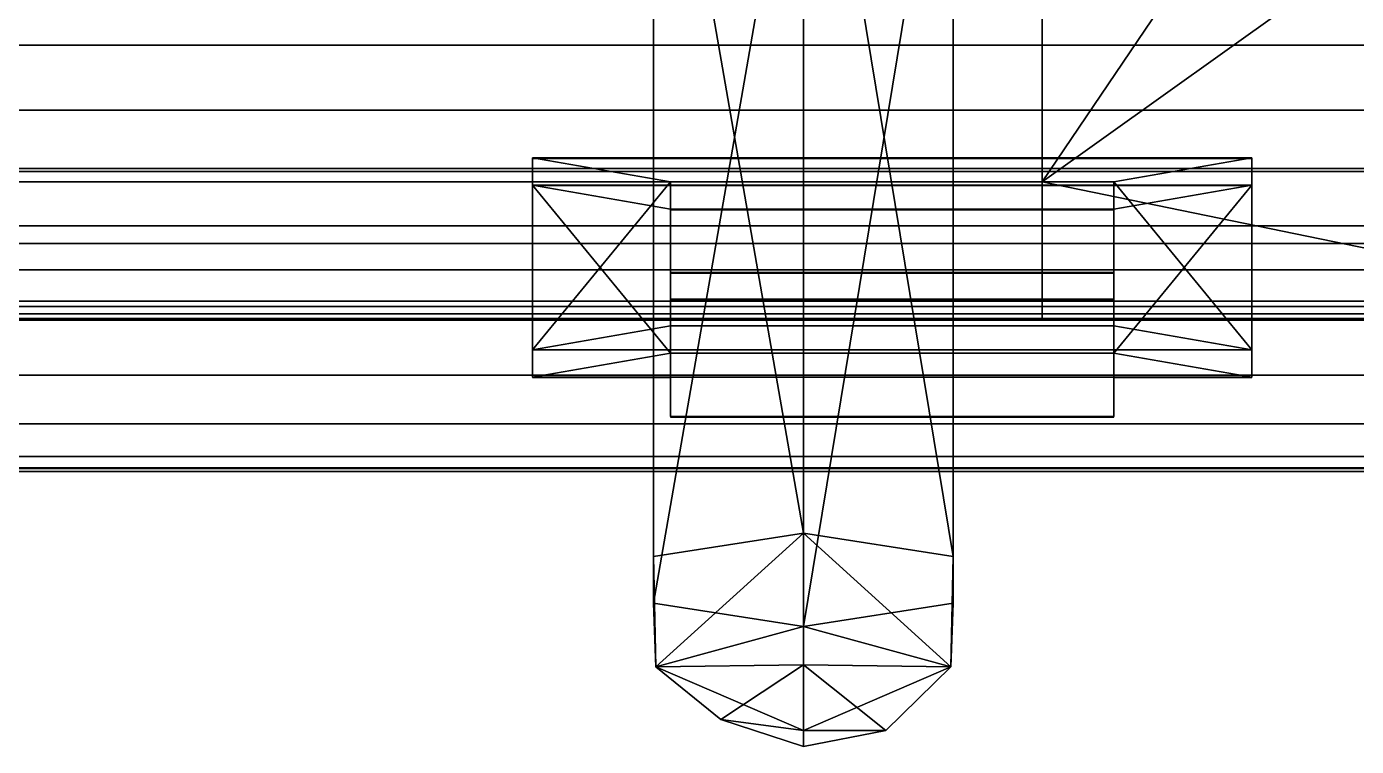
# Model space of a CAD drawing. Extents: x -1 to 344, y -669 to 1.
# Drawn here: x 268.15 to 316.29, y -627.9 to -601.83 of the extents above; entities that cross this region are included whole.
import ezdxf

# ---------------------------------------------------------------- set-up
doc = ezdxf.new("R2010")
doc.units = 0
for name, color, linetype in [('IQ_200_2D', 1, 'Continuous'), ('IQ_200_3D', 1, 'Continuous'), ('IQ_204_2D', 7, 'Continuous'), ('IQ_BLACK_3D', 250, 'Continuous')]:
    doc.layers.add(name, color=color, linetype=linetype)

msp = doc.modelspace()

# ---------------------------------------------------------------- linework, layer by layer
at = {"layer": 'IQ_200_2D', "transparency": 33554582}
msp.add_line((10.757, -617.833), (332.243, -617.833), dxfattribs=at)
at = {"layer": 'IQ_204_2D', "transparency": 33554582}
for p, q in [((286.462, -606.612), (286.462, -614.548)), ((286.462, -606.612), (312.507, -606.612)), ((312.507, -614.548), (312.507, -606.612)), ((312.507, -607.597), (286.462, -607.597)), ((291.462, -608.466), (291.462, -615.978)), ((291.462, -608.466), (307.507, -608.466)), ((307.507, -615.978), (307.507, -608.466)), ((291.462, -610.765), (307.507, -610.765)), ((291.462, -611.73), (307.507, -611.73)), ((286.462, -614.548), (291.462, -614.548)), ((307.507, -614.548), (312.507, -614.548)), ((291.462, -615.978), (307.507, -615.978))]:
    msp.add_line(p, q, dxfattribs=at)

# ---------------------------------------------------------------- meshes
at = {"layer": 'IQ_200_3D', "transparency": 33554582}
mesh = msp.add_polyface(dxfattribs=at)
corners = [(38.086, -602.51, 996.977), (304.914, -602.51, 996.977), (304.914, -567.978, 996.977), (38.086, -567.978, 996.977)]
mesh.append_faces([[corners[k] for k in face] for face in [(0, 1, 2, 3)]])
mesh = msp.add_polyface(dxfattribs=at)
corners = [(0.803, -597.921, 1352.524), (10.757, -617.811, 1239.813), (332.243, -617.811, 1239.813), (342.197, -597.921, 1352.524)]
mesh.append_faces([[corners[k] for k in face] for face in [(0, 1, 2, 3)]])
mesh = msp.add_polyface(dxfattribs=at)
corners = [(11.897, -606.978, 1226.902), (11.897, -600.123, 1226.902), (331.103, -600.123, 1226.902), (331.103, -606.978, 1226.902)]
mesh.append_faces([[corners[k] for k in face] for face in [(0, 1, 2, 3)]])
mesh = msp.add_polyface(dxfattribs=at)
corners = [(304.914, -602.51, 996.977), (38.086, -602.51, 996.977), (38.086, -604.862, 996.697), (38.086, -607.083, 995.871), (38.086, -609.046, 994.545), (38.086, -610.643, 992.795), (38.086, -611.784, 990.719), (38.086, -612.403, 988.432), (38.086, -612.468, 986.064), (38.086, -611.974, 983.747), (304.914, -611.974, 983.747), (304.914, -612.468, 986.064), (304.914, -612.403, 988.432), (304.914, -611.784, 990.719), (304.914, -610.643, 992.795), (304.914, -609.046, 994.545), (304.914, -607.083, 995.871), (304.914, -604.862, 996.697)]
mesh.append_faces([[corners[k] for k in face] for face in [(11, 8, 9, 10)]], dxfattribs={"vtx0": -1})
mesh.append_faces([[corners[k] for k in face] for face in [(17, 2, 3, 16), (16, 3, 4, 15), (15, 4, 5, 14), (13, 6, 7, 12), (12, 7, 8, 11), (6, 13, 14, 5)]], dxfattribs={"vtx0": -1, "vtx2": -1})
mesh.append_faces([[corners[k] for k in face] for face in [(0, 1, 2, 17)]], dxfattribs={"vtx2": -1})
mesh = msp.add_polyface(dxfattribs=at)
corners = [(332.243, -617.811, 1239.813), (10.757, -617.811, 1239.813), (10.998, -617.947, 1237.081), (11.235, -617.406, 1234.4), (11.453, -616.219, 1231.935), (11.638, -614.46, 1229.839), (11.779, -612.239, 1228.242), (11.867, -609.693, 1227.242), (11.897, -606.978, 1226.902), (331.103, -606.978, 1226.902), (331.133, -609.693, 1227.242), (331.221, -612.239, 1228.242), (331.362, -614.46, 1229.839), (331.547, -616.219, 1231.935), (331.765, -617.406, 1234.4), (332.002, -617.947, 1237.081)]
mesh.append_faces([[corners[k] for k in face] for face in [(10, 7, 8, 9)]], dxfattribs={"vtx0": -1})
mesh.append_faces([[corners[k] for k in face] for face in [(14, 3, 4, 13), (15, 2, 3, 14), (13, 4, 5, 12), (12, 5, 6, 11), (11, 6, 7, 10)]], dxfattribs={"vtx0": -1, "vtx2": -1})
mesh.append_faces([[corners[k] for k in face] for face in [(0, 1, 2, 15)]], dxfattribs={"vtx2": -1})
mesh = msp.add_polyface(dxfattribs=at)
corners = [(304.914, -607.462, 970.529), (304.914, -611.974, 983.747), (38.086, -611.974, 983.747), (38.086, -607.462, 970.529)]
mesh.append_faces([[corners[k] for k in face] for face in [(0, 1, 2, 3)]])
at = {"layer": 'IQ_BLACK_3D', "transparency": 33554582}
mesh = msp.add_polyface(dxfattribs=at)
corners = [(38.086, -567.978, 996.977), (38.086, -465.63, 996.977), (304.914, -465.63, 996.977), (304.914, -567.978, 996.977), (304.914, -602.51, 996.977), (326.901, -602.51, 996.977), (326.901, -446.317, 996.977), (16.1, -446.317, 996.977), (16.1, -602.51, 996.977), (38.086, -602.51, 996.977)]
mesh.append_faces([[corners[k] for k in face] for face in [(1, 7, 0)]], dxfattribs={"vtx0": -1, "vtx1": -1})
mesh.append_faces([[corners[k] for k in face] for face in [(6, 2, 3), (2, 6, 7, 1)]], dxfattribs={"vtx0": -1, "vtx2": -1})
mesh.append_faces([[corners[k] for k in face] for face in [(8, 9, 0, 7)]], dxfattribs={"vtx2": -1})
mesh.append_faces([[corners[k] for k in face] for face in [(3, 4, 5, 6)]], dxfattribs={"vtx3": -1})
mesh = msp.add_polyface(dxfattribs=at)
corners = [(38.086, -607.462, 970.529), (38.086, -567.978, 970.529), (304.914, -567.978, 970.529), (304.914, -607.462, 970.529)]
mesh.append_faces([[corners[k] for k in face] for face in [(0, 1, 2, 3)]])
mesh = msp.add_polyface(dxfattribs=at)
corners = [(315.536, -567.978, 924.5), (315.536, -591.752, 924.5), (304.914, -607.462, 970.529), (304.914, -567.978, 970.529)]
mesh.append_faces([[corners[k] for k in face] for face in [(0, 1, 2, 3)]])
mesh = msp.add_polyface(dxfattribs=at)
corners = [(296.275, -620.185, 1128.255), (290.851, -621.028, 1131.271), (290.851, -622.713, 1137.304), (296.275, -623.556, 1140.32), (296.275, -591.49, 1149.278), (290.851, -590.647, 1146.262), (290.851, -588.962, 1140.23), (296.275, -588.12, 1137.214)]
mesh.append_faces([[corners[k] for k in face] for face in [(4, 5, 2), (0, 1, 6)]], dxfattribs={"vtx1": -1, "vtx2": -1})
mesh.append_faces([[corners[k] for k in face] for face in [(1, 2, 5, 6)]], dxfattribs={"vtx1": -1, "vtx3": -1})
mesh.append_faces([[corners[k] for k in face] for face in [(2, 3, 4), (6, 7, 0)]], dxfattribs={"vtx2": -1})
mesh = msp.add_polyface(dxfattribs=at)
corners = [(296.275, -623.556, 1140.32), (301.699, -622.713, 1137.304), (301.699, -621.028, 1131.271), (296.275, -620.185, 1128.255), (296.275, -588.12, 1137.214), (301.699, -588.962, 1140.23), (301.699, -590.647, 1146.262), (296.275, -591.49, 1149.278)]
mesh.append_faces([[corners[k] for k in face] for face in [(4, 5, 2), (0, 1, 6)]], dxfattribs={"vtx1": -1, "vtx2": -1})
mesh.append_faces([[corners[k] for k in face] for face in [(1, 2, 5, 6)]], dxfattribs={"vtx1": -1, "vtx3": -1})
mesh.append_faces([[corners[k] for k in face] for face in [(2, 3, 4), (6, 7, 0)]], dxfattribs={"vtx2": -1})
mesh = msp.add_polyface(dxfattribs=at)
corners = [(304.914, -607.462, 970.529), (315.536, -591.752, 924.5), (326.901, -591.752, 924.5), (326.901, -611.974, 983.747), (304.914, -611.974, 983.747)]
mesh.append_faces([[corners[k] for k in face] for face in [(2, 0, 1), (0, 3, 4)]], dxfattribs={"vtx0": -1})
mesh.append_faces([[corners[k] for k in face] for face in [(2, 3, 0)]], dxfattribs={"vtx1": -1, "vtx2": -1})
mesh = msp.add_polyface(dxfattribs=at)
corners = [(326.901, -611.974, 983.747), (326.901, -612.468, 986.064), (326.901, -612.403, 988.432), (326.901, -611.784, 990.719), (326.901, -610.643, 992.795), (326.901, -609.046, 994.545), (326.901, -607.083, 995.871), (326.901, -604.862, 996.697), (326.901, -602.51, 996.977), (304.914, -602.51, 996.977), (304.914, -604.862, 996.697), (304.914, -607.083, 995.871), (304.914, -609.046, 994.545), (304.914, -610.643, 992.795), (304.914, -611.784, 990.719), (304.914, -612.403, 988.432), (304.914, -612.468, 986.064), (304.914, -611.974, 983.747)]
mesh.append_faces([[corners[k] for k in face] for face in [(0, 1, 16, 17)]], dxfattribs={"vtx1": -1})
mesh.append_faces([[corners[k] for k in face] for face in [(2, 3, 14, 15), (1, 2, 15, 16), (13, 14, 3, 4), (5, 6, 11, 12), (6, 7, 10, 11), (12, 13, 4, 5)]], dxfattribs={"vtx1": -1, "vtx3": -1})
mesh.append_faces([[corners[k] for k in face] for face in [(7, 8, 9, 10)]], dxfattribs={"vtx3": -1})
mesh = msp.add_polyface(dxfattribs=at)
corners = [(312.507, -606.59, 1303.398), (312.507, -613.541, 1264.006), (286.462, -613.541, 1264.006), (286.462, -606.59, 1303.398), (307.507, -607.459, 1298.474), (291.462, -607.459, 1298.474), (291.462, -612.672, 1268.93), (307.507, -612.672, 1268.93)]
mesh.append_faces([[corners[k] for k in face] for face in [(6, 2, 5), (3, 5, 2)]], dxfattribs={"vtx0": -1, "vtx1": -1})
mesh.append_faces([[corners[k] for k in face] for face in [(2, 6, 7, 1), (1, 7, 4), (4, 0, 1)]], dxfattribs={"vtx0": -1, "vtx2": -1})
mesh.append_faces([[corners[k] for k in face] for face in [(4, 5, 3, 0)]], dxfattribs={"vtx1": -1, "vtx3": -1})
mesh = msp.add_polyface(dxfattribs=at)
corners = [(286.462, -607.575, 1303.571), (286.462, -606.59, 1303.398), (286.462, -613.541, 1264.006), (286.462, -614.526, 1264.18)]
mesh.append_faces([[corners[k] for k in face] for face in [(0, 1, 2, 3)]])
mesh = msp.add_polyface(dxfattribs=at)
corners = [(312.507, -607.575, 1303.571), (312.507, -606.59, 1303.398), (286.462, -606.59, 1303.398), (286.462, -607.575, 1303.571)]
mesh.append_faces([[corners[k] for k in face] for face in [(0, 1, 2, 3)]])
mesh = msp.add_polyface(dxfattribs=at)
corners = [(312.507, -614.526, 1264.18), (312.507, -613.541, 1264.006), (312.507, -606.59, 1303.398), (312.507, -607.575, 1303.571)]
mesh.append_faces([[corners[k] for k in face] for face in [(0, 1, 2, 3)]])
mesh = msp.add_polyface(dxfattribs=at)
corners = [(291.462, -612.672, 1268.93), (291.462, -615.956, 1269.51), (291.462, -611.708, 1283.992), (291.462, -610.743, 1299.053), (291.462, -607.459, 1298.474)]
mesh.append_faces([[corners[k] for k in face] for face in [(2, 4, 0, 1)]], dxfattribs={"vtx0": -1})
mesh.append_faces([[corners[k] for k in face] for face in [(2, 3, 4)]], dxfattribs={"vtx2": -1})
mesh = msp.add_polyface(dxfattribs=at)
corners = [(291.462, -607.459, 1298.474), (307.507, -607.459, 1298.474), (307.507, -612.672, 1268.93), (291.462, -612.672, 1268.93)]
mesh.append_faces([[corners[k] for k in face] for face in [(0, 1, 2, 3)]])
mesh = msp.add_polyface(dxfattribs=at)
corners = [(291.462, -610.743, 1299.053), (307.507, -610.743, 1299.053), (307.507, -607.459, 1298.474), (291.462, -607.459, 1298.474)]
mesh.append_faces([[corners[k] for k in face] for face in [(0, 1, 2, 3)]])
mesh = msp.add_polyface(dxfattribs=at)
corners = [(291.462, -608.444, 1298.647), (291.462, -607.459, 1298.474), (307.507, -607.459, 1298.474), (307.507, -608.444, 1298.647)]
mesh.append_faces([[corners[k] for k in face] for face in [(0, 1, 2, 3)]])
mesh = msp.add_polyface(dxfattribs=at)
corners = [(291.462, -613.657, 1269.104), (291.462, -612.672, 1268.93), (291.462, -607.459, 1298.474), (291.462, -608.444, 1298.647)]
mesh.append_faces([[corners[k] for k in face] for face in [(0, 1, 2, 3)]])
mesh = msp.add_polyface(dxfattribs=at)
corners = [(307.507, -612.672, 1268.93), (307.507, -607.459, 1298.474), (307.507, -610.743, 1299.053), (307.507, -611.708, 1283.992), (307.507, -615.956, 1269.51)]
mesh.append_faces([[corners[k] for k in face] for face in [(3, 1, 2)]], dxfattribs={"vtx0": -1})
mesh.append_faces([[corners[k] for k in face] for face in [(0, 1, 3, 4)]], dxfattribs={"vtx1": -1})
mesh = msp.add_polyface(dxfattribs=at)
corners = [(307.507, -608.444, 1298.647), (307.507, -607.459, 1298.474), (307.507, -612.672, 1268.93), (307.507, -613.657, 1269.104)]
mesh.append_faces([[corners[k] for k in face] for face in [(0, 1, 2, 3)]])
mesh = msp.add_polyface(dxfattribs=at)
corners = [(312.507, -607.575, 1303.571), (286.462, -607.575, 1303.571), (286.462, -614.526, 1264.18), (312.507, -614.526, 1264.18), (307.507, -608.444, 1298.647), (307.507, -613.657, 1269.104), (291.462, -613.657, 1269.104), (291.462, -608.444, 1298.647)]
mesh.append_faces([[corners[k] for k in face] for face in [(7, 1, 6), (2, 6, 1)]], dxfattribs={"vtx0": -1, "vtx1": -1})
mesh.append_faces([[corners[k] for k in face] for face in [(1, 7, 4, 0), (0, 4, 5), (5, 3, 0)]], dxfattribs={"vtx0": -1, "vtx2": -1})
mesh.append_faces([[corners[k] for k in face] for face in [(5, 6, 2, 3)]], dxfattribs={"vtx1": -1, "vtx3": -1})
mesh = msp.add_polyface(dxfattribs=at)
corners = [(291.462, -611.708, 1283.992), (307.507, -611.708, 1283.992), (307.507, -610.743, 1299.053), (291.462, -610.743, 1299.053)]
mesh.append_faces([[corners[k] for k in face] for face in [(0, 1, 2, 3)]])
mesh = msp.add_polyface(dxfattribs=at)
corners = [(291.462, -615.956, 1269.51), (307.507, -615.956, 1269.51), (307.507, -611.708, 1283.992), (291.462, -611.708, 1283.992)]
mesh.append_faces([[corners[k] for k in face] for face in [(0, 1, 2, 3)]])
mesh = msp.add_polyface(dxfattribs=at)
corners = [(291.462, -612.672, 1268.93), (307.507, -612.672, 1268.93), (307.507, -615.956, 1269.51), (291.462, -615.956, 1269.51)]
mesh.append_faces([[corners[k] for k in face] for face in [(0, 1, 2, 3)]])
mesh = msp.add_polyface(dxfattribs=at)
corners = [(307.507, -613.657, 1269.104), (307.507, -612.672, 1268.93), (291.462, -612.672, 1268.93), (291.462, -613.657, 1269.104)]
mesh.append_faces([[corners[k] for k in face] for face in [(0, 1, 2, 3)]])
mesh = msp.add_polyface(dxfattribs=at)
corners = [(286.462, -614.526, 1264.18), (286.462, -613.541, 1264.006), (312.507, -613.541, 1264.006), (312.507, -614.526, 1264.18)]
mesh.append_faces([[corners[k] for k in face] for face in [(0, 1, 2, 3)]])
mesh = msp.add_polyface(dxfattribs=at)
corners = [(296.275, -627.903, 1132.602), (296.275, -627.327, 1137.361), (296.275, -623.556, 1140.32), (290.851, -622.713, 1137.304), (290.851, -621.028, 1131.271), (296.275, -620.185, 1128.255), (296.275, -624.944, 1128.83), (296.275, -627.903, 1132.602), (296.275, -627.903, 1132.602), (296.275, -627.903, 1132.602), (296.275, -627.903, 1132.602), (296.275, -627.903, 1132.602), (296.275, -627.903, 1132.602), (296.275, -627.903, 1132.602), (296.275, -627.903, 1132.602), (296.275, -627.903, 1132.602), (296.275, -627.903, 1132.602), (296.275, -627.903, 1132.602), (296.275, -627.903, 1132.602), (296.275, -627.903, 1132.602), (290.934, -625.021, 1133.407), (293.29, -626.928, 1132.111)]
mesh.append_faces([[corners[k] for k in face] for face in [(2, 20, 1)]], dxfattribs={"vtx0": -1, "vtx1": -1})
mesh.append_faces([[corners[k] for k in face] for face in [(1, 20, 21), (20, 6, 21)]], dxfattribs={"vtx0": -1, "vtx1": -1, "vtx2": -1})
mesh.append_faces([[corners[k] for k in face] for face in [(20, 3, 4), (20, 5, 6)]], dxfattribs={"vtx0": -1, "vtx2": -1})
mesh.append_faces([[corners[k] for k in face] for face in [(18, 1, 21), (8, 21, 6)]], dxfattribs={"vtx1": -1})
mesh.append_faces([[corners[k] for k in face] for face in [(2, 3, 20), (4, 5, 20)]], dxfattribs={"vtx1": -1, "vtx2": -1})
mesh = msp.add_polyface(dxfattribs=at)
corners = [(296.275, -627.903, 1132.602), (296.275, -624.944, 1128.83), (296.275, -620.185, 1128.255), (301.699, -621.028, 1131.271), (301.699, -622.713, 1137.304), (296.275, -623.556, 1140.32), (296.275, -627.327, 1137.361), (296.275, -627.903, 1132.602), (296.275, -627.903, 1132.602), (296.275, -627.903, 1132.602), (296.275, -627.903, 1132.602), (296.275, -627.903, 1132.602), (296.275, -627.903, 1132.602), (296.275, -627.903, 1132.602), (296.275, -627.903, 1132.602), (296.275, -627.903, 1132.602), (296.275, -627.903, 1132.602), (296.275, -627.903, 1132.602), (296.275, -627.903, 1132.602), (296.275, -627.903, 1132.602), (301.615, -625.021, 1133.407), (299.259, -627.324, 1133.528)]
mesh.append_faces([[corners[k] for k in face] for face in [(5, 20, 4), (2, 20, 1)]], dxfattribs={"vtx0": -1, "vtx1": -1})
mesh.append_faces([[corners[k] for k in face] for face in [(1, 20, 21), (20, 6, 21)]], dxfattribs={"vtx0": -1, "vtx1": -1, "vtx2": -1})
mesh.append_faces([[corners[k] for k in face] for face in [(20, 3, 4)]], dxfattribs={"vtx0": -1, "vtx2": -1})
mesh.append_faces([[corners[k] for k in face] for face in [(18, 1, 21), (8, 21, 6)]], dxfattribs={"vtx1": -1})
mesh.append_faces([[corners[k] for k in face] for face in [(2, 3, 20), (5, 6, 20)]], dxfattribs={"vtx1": -1, "vtx2": -1})

doc.saveas('drawing.dxf')
